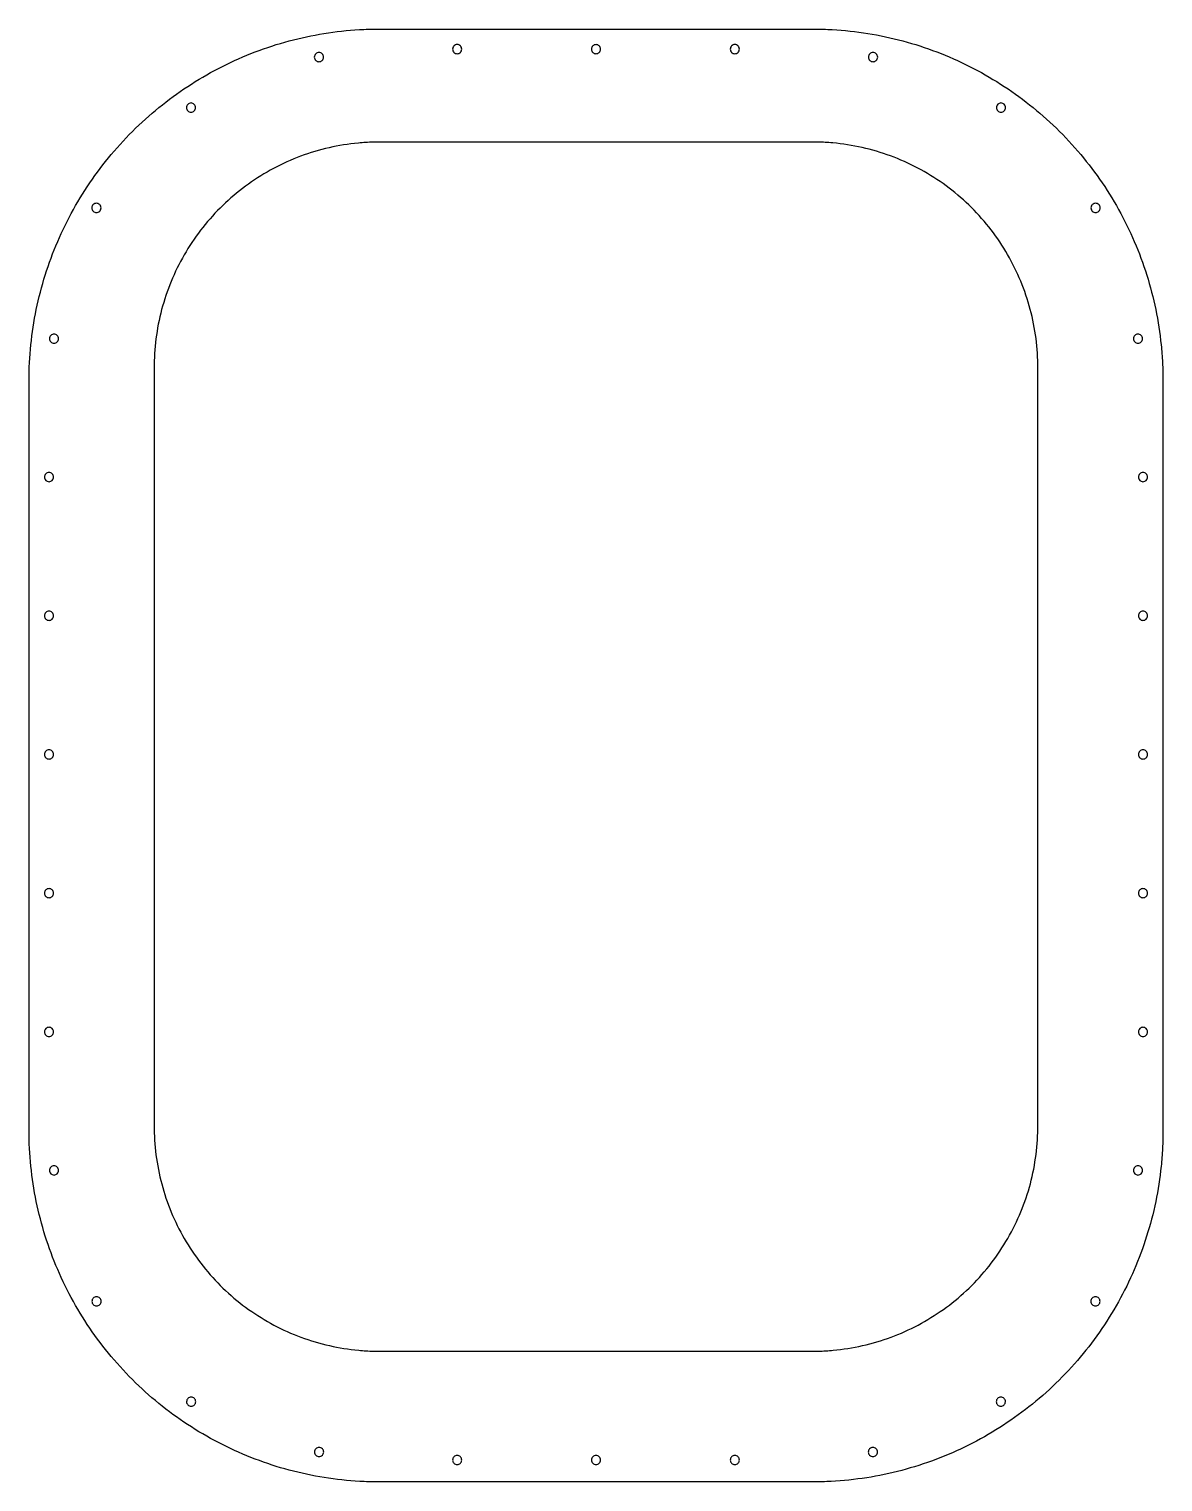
# Model space of a CAD drawing. Header units: millimetres. Extents: x 7 to 687, y 9 to 880.
import ezdxf

# ---------------------------------------------------------------- set-up
doc = ezdxf.new("R2010")
doc.units = ezdxf.units.MM
doc.layers.add('Борт', color=7, linetype='Continuous', true_color=0x000000)

msp = doc.modelspace()

# ---------------------------------------------------------------- linework, layer by layer
at = {"layer": 'Борт'}
for points, knots in [([(6.8, 669.16), (6.8, 554.95), (6.8, 440.75), (6.8, 297.97), (6.8, 269.4), (6.8, 237.26), (6.8, 233.69), (6.8, 226.55), (6.8, 222.97), (6.8, 212.26), (7.16, 205.16), (9.34, 183.85), (12.23, 169.79), (20.81, 142.54), (26.47, 129.37), (36.89, 110.64), (40.65, 104.62), (48.82, 92.9), (53.18, 87.28), (67.15, 71.03), (77.52, 61.18), (100.14, 43.71), (112.32, 36.15), (138.04, 23.6), (151.54, 18.66), (172.37, 13.37), (179.36, 11.97), (193.54, 9.89), (200.63, 9.21), (209.58, 8.83), (211.42, 8.77), (214.89, 8.71), (215.9, 8.71), (220.63, 8.71), (224.59, 8.71), (235.33, 8.71), (242.5, 8.71), (263.99, 8.71), (278.31, 8.71), (349.94, 8.71), (407.25, 8.71), (468.14, 8.71), (471.74, 8.71), (477.08, 8.71), (478.21, 8.71), (481.44, 8.76), (483.37, 8.81), (492.31, 9.16), (499.42, 9.82), (513.59, 11.86), (520.59, 13.23), (534.49, 16.71), (541.31, 18.8), (561.51, 26.13), (574.44, 32.38), (598.83, 47.42), (610.22, 56.18), (631.05, 75.85), (640.44, 86.72), (656.87, 110.2), (663.88, 122.76), (675.22, 149.07), (679.55, 162.78), (683.89, 183.83), (684.98, 190.87), (686.07, 201.56), (686.34, 205.12), (686.62, 210.49), (686.69, 212.27), (686.78, 215.85), (686.8, 217.64), (686.8, 233.71), (686.8, 247.99), (686.8, 276.54), (686.8, 290.81), (686.8, 333.64), (686.8, 362.19), (686.8, 447.85), (686.8, 504.95), (686.8, 590.62), (686.8, 619.19), (686.8, 654.89), (686.8, 662.04), (686.8, 670.96), (686.78, 672.75), (686.69, 676.32), (686.62, 678.1), (686.34, 683.45), (686.07, 687.01), (684.26, 704.77), (681.36, 718.79), (672.79, 746.04), (667.13, 759.2), (653.24, 784.17), (645.05, 795.92), (626.42, 817.58), (616.05, 827.43), (593.44, 844.89), (581.27, 852.45), (555.56, 865), (542.07, 869.95), (514.31, 877), (500.09, 879.1), (483.99, 879.79), (482.15, 879.84), (478.69, 879.9), (477.63, 879.91), (472.8, 879.91), (468.9, 879.91), (458.16, 879.91), (451, 879.91), (429.52, 879.91), (415.2, 879.91), (343.6, 879.91), (286.32, 879.91), (225.47, 879.91), (221.9, 879.91), (217.43, 879.91), (216.54, 879.91), (214.75, 879.9), (213.86, 879.89), (211.18, 879.84), (209.4, 879.78), (200.47, 879.39), (193.36, 878.71), (172.16, 875.57), (158.29, 872.04), (131.46, 862.2), (118.6, 855.92), (94.32, 840.84), (82.97, 832.07), (62.24, 812.4), (52.92, 801.55), (36.58, 778.11), (29.62, 765.61), (18.33, 739.36), (14.03, 725.71), (8.26, 697.72), (6.8, 683.45), (6.8, 669.16)], [0, 0, 0, 0, 342.110544, 342.110544, 427.694748, 427.694748, 438.392773, 438.392773, 449.090799, 449.090799, 470.48685, 470.48685, 513.278952, 513.278952, 556.071054, 556.071054, 577.467105, 577.467105, 598.863156, 598.863156, 641.655258, 641.655258, 684.44736, 684.44736, 727.351485, 727.351485, 748.803548, 748.803548, 770.25561, 770.25561, 775.618626, 775.618626, 780.981642, 780.981642, 791.707673, 791.707673, 813.159736, 813.159736, 856.063861, 856.063861, 1027.680361, 1027.680361, 1038.408269, 1038.408269, 1043.772223, 1043.772223, 1049.136177, 1049.136177, 1070.591992, 1070.591992, 1092.047807, 1092.047807, 1113.503622, 1113.503622, 1156.415253, 1156.415253, 1199.326883, 1199.326883, 1242.238514, 1242.238514, 1285.150144, 1285.150144, 1328.061775, 1328.061775, 1349.51759, 1349.51759, 1360.245497, 1360.245497, 1365.609451, 1365.609451, 1370.973405, 1370.973405, 1413.740122, 1413.740122, 1456.506838, 1456.506838, 1542.040272, 1542.040272, 1713.107139, 1713.107139, 1798.686145, 1798.686145, 1820.080897, 1820.080897, 1825.429585, 1825.429585, 1830.778273, 1830.778273, 1841.475649, 1841.475649, 1884.265152, 1884.265152, 1927.054655, 1927.054655, 1969.844159, 1969.844159, 2012.633662, 2012.633662, 2055.423165, 2055.423165, 2098.311408, 2098.311408, 2141.19965, 2141.19965, 2146.56068, 2146.56068, 2151.92171, 2151.92171, 2162.643771, 2162.643771, 2184.087892, 2184.087892, 2226.976134, 2226.976134, 2398.529103, 2398.529103, 2409.229434, 2409.229434, 2411.904516, 2411.904516, 2414.579599, 2414.579599, 2419.929764, 2419.929764, 2441.330424, 2441.330424, 2484.131745, 2484.131745, 2526.933066, 2526.933066, 2569.734386, 2569.734386, 2612.535707, 2612.535707, 2655.337028, 2655.337028, 2698.138349, 2698.138349, 2740.939669, 2740.939669, 2740.939669, 2740.939669]), ([(180.63, 865.82), (180.99, 865.82), (181.35, 865.75), (182.01, 865.47), (182.32, 865.27), (183.09, 864.51), (183.38, 863.79), (183.38, 862.35), (183.09, 861.64), (182.32, 860.88), (182.02, 860.67), (181.36, 860.4), (180.99, 860.32), (179.91, 860.32), (179.2, 860.62), (178.18, 861.64), (177.88, 862.35), (177.88, 863.79), (178.18, 864.51), (178.94, 865.27), (179.24, 865.47), (179.92, 865.75), (180.26, 865.82), (180.63, 865.82)], [-17.265859, -17.265859, -17.265859, -17.265859, -16.18123, -16.18123, -15.107711, -15.107711, -12.942775, -12.942775, -10.786622, -10.786622, -9.718808, -9.718808, -8.652907, -8.652907, -6.502807, -6.502807, -4.341051, -4.341051, -2.191212, -2.191212, -1.116837, -1.116837, 0, 0, 0, 0]), ([(263.54, 870.61), (263.91, 870.6), (264.25, 870.54), (264.94, 870.25), (265.22, 870.06), (266, 869.29), (266.29, 868.58), (266.29, 867.14), (265.99, 866.42), (264.98, 865.41), (264.26, 865.11), (262.82, 865.11), (262.11, 865.4), (261.33, 866.18), (261.14, 866.46), (260.86, 867.15), (260.79, 867.49), (260.79, 868.58), (261.09, 869.29), (261.86, 870.06), (262.17, 870.26), (262.85, 870.54), (263.18, 870.6), (263.54, 870.61)], [-17.26582, -17.26582, -17.26582, -17.26582, -16.159648, -16.159648, -15.073432, -15.073432, -12.936863, -12.936863, -10.801787, -10.801787, -8.669528, -8.669528, -6.527716, -6.527716, -5.424883, -5.424883, -4.317514, -4.317514, -2.1792, -2.1792, -1.081624, -1.081624, 0, 0, 0, 0]), ([(346.79, 865.1), (346.43, 865.11), (346.07, 865.18), (345.41, 865.46), (345.1, 865.66), (344.59, 866.18), (344.4, 866.47), (344.12, 867.14), (344.05, 867.5), (344.06, 868.59), (344.35, 869.29), (345.38, 870.31), (346.09, 870.6), (347.53, 870.6), (348.25, 870.3), (349.26, 869.28), (349.55, 868.56), (349.55, 867.13), (349.25, 866.4), (348.22, 865.39), (347.52, 865.1), (346.79, 865.1)], [-17.26582, -17.26582, -17.26582, -17.26582, -16.176818, -16.176818, -15.083294, -15.083294, -13.973746, -13.973746, -12.885723, -12.885723, -10.72689, -10.72689, -8.578876, -8.578876, -6.431908, -6.431908, -4.29221, -4.29221, -2.16845, -2.16845, 0, 0, 0, 0]), ([(430.06, 865.11), (429.69, 865.11), (429.36, 865.18), (428.68, 865.45), (428.37, 865.66), (427.6, 866.42), (427.31, 867.14), (427.31, 868.58), (427.6, 869.29), (428.62, 870.31), (429.34, 870.61), (430.78, 870.61), (431.5, 870.31), (432.52, 869.29), (432.81, 868.58), (432.81, 867.14), (432.51, 866.42), (431.49, 865.4), (430.79, 865.11), (430.06, 865.11)], [-17.265821, -17.265821, -17.265821, -17.265821, -16.167502, -16.167502, -15.084346, -15.084346, -12.931086, -12.931086, -10.779533, -10.779533, -8.634779, -8.634779, -6.489992, -6.489992, -4.321534, -4.321534, -2.176713, -2.176713, 0, 0, 0, 0]), ([(512.97, 860.32), (512.6, 860.33), (512.26, 860.39), (511.58, 860.67), (511.28, 860.87), (510.51, 861.64), (510.22, 862.35), (510.22, 863.79), (510.51, 864.51), (511.53, 865.52), (512.25, 865.82), (513.69, 865.82), (514.4, 865.53), (515.42, 864.5), (515.72, 863.79), (515.72, 862.36), (515.42, 861.64), (514.4, 860.61), (513.69, 860.33), (512.97, 860.32)], [-17.26586, -17.26586, -17.26586, -17.26586, -16.155554, -16.155554, -15.063784, -15.063784, -12.900652, -12.900652, -10.756985, -10.756985, -8.620815, -8.620815, -6.456517, -6.456517, -4.303944, -4.303944, -2.170065, -2.170065, 0, 0, 0, 0]), ([(103.92, 835.58), (104.28, 835.57), (104.64, 835.5), (105.3, 835.23), (105.61, 835.02), (106.38, 834.26), (106.67, 833.55), (106.67, 832.11), (106.38, 831.39), (105.35, 830.37), (104.64, 830.08), (103.2, 830.08), (102.48, 830.38), (101.47, 831.4), (101.17, 832.1), (101.17, 833.54), (101.47, 834.26), (102.49, 835.29), (103.19, 835.57), (103.92, 835.58)], [-17.26611, -17.26611, -17.26611, -17.26611, -16.186211, -16.186211, -15.120123, -15.120123, -12.964169, -12.964169, -10.812053, -10.812053, -8.656254, -8.656254, -6.507829, -6.507829, -4.341708, -4.341708, -2.190884, -2.190884, 0, 0, 0, 0]), ([(589.68, 830.08), (588.95, 830.08), (588.26, 830.37), (587.23, 831.38), (586.92, 832.12), (586.93, 833.19), (587, 833.54), (587.28, 834.21), (587.48, 834.52), (587.99, 835.02), (588.29, 835.23), (588.96, 835.5), (589.32, 835.58), (590.41, 835.57), (591.1, 835.29), (592.13, 834.27), (592.43, 833.54), (592.43, 832.47), (592.36, 832.11), (592.08, 831.45), (591.88, 831.14), (591.1, 830.37), (590.41, 830.08), (589.68, 830.08)], [-17.26611, -17.26611, -17.26611, -17.26611, -15.048705, -15.048705, -12.898259, -12.898259, -11.812761, -11.812761, -10.727262, -10.727262, -9.652652, -9.652652, -8.578041, -8.578041, -6.4004, -6.4004, -4.288731, -4.288731, -3.223581, -3.223581, -2.158432, -2.158432, 0, 0, 0, 0]), ([(81.8, 449.54), (81.8, 497), (81.8, 544.47), (81.8, 615.67), (81.8, 639.4), (81.8, 666.1), (81.8, 669.06), (81.8, 673.51), (81.8, 675), (81.8, 677.22), (81.8, 677.96), (81.82, 679.45), (81.84, 680.19), (82.03, 686.86), (82.59, 692.76), (84.49, 704.48), (85.82, 710.27), (89.24, 721.64), (91.32, 727.21), (96.2, 738.03), (98.96, 743.22), (105.22, 753.31), (108.68, 758.15), (116.21, 767.33), (120.23, 771.63), (128.89, 779.74), (133.48, 783.5), (143.14, 790.41), (148.21, 793.56), (158.69, 799.13), (164.12, 801.57), (180.81, 807.79), (192.45, 810.46), (207.23, 811.83), (210.18, 812.01), (213.89, 812.11), (214.63, 812.13), (216.12, 812.14), (216.86, 812.14), (219.09, 812.14), (220.57, 812.14), (227.99, 812.14), (233.93, 812.14), (251.74, 812.14), (263.61, 812.14), (299.23, 812.14), (322.97, 812.14), (370.52, 812.14), (394.32, 812.14), (430.03, 812.14), (441.93, 812.14), (459.78, 812.14), (465.73, 812.14), (473.17, 812.14), (474.73, 812.14), (477.53, 812.14), (478.46, 812.14), (481.26, 812.08), (482.82, 812.02), (485.79, 811.85), (487.27, 811.74), (500.61, 810.56), (512.3, 807.93), (534.63, 799.7), (545.23, 794.1), (559.78, 783.77), (564.4, 780), (573.11, 771.89), (577.19, 767.56), (588.53, 753.78), (594.87, 743.6), (604.67, 721.95), (608.12, 710.5), (610.99, 692.93), (611.56, 687.03), (611.76, 680.35), (611.78, 679.61), (611.8, 678.13), (611.8, 677.39), (611.8, 675.16), (611.8, 673.68), (611.8, 669.23), (611.8, 666.26), (611.8, 639.56), (611.8, 615.83), (611.8, 544.63), (611.8, 497.16), (611.8, 402.18), (611.8, 354.66), (611.8, 283.39), (611.8, 259.63), (611.8, 232.9), (611.8, 229.93), (611.8, 225.48), (611.8, 223.97), (611.8, 221.05), (611.79, 219.81), (611.57, 212.4), (611.02, 206.48), (608.17, 188.89), (604.73, 177.44), (594.96, 155.79), (588.63, 145.6), (577.33, 131.83), (573.27, 127.5), (564.58, 119.38), (559.96, 115.61), (550.28, 108.71), (545.22, 105.58), (534.72, 100.02), (529.3, 97.59), (512.58, 91.39), (500.92, 88.74), (486.13, 87.39), (483.12, 87.22), (478.74, 87.11), (477.57, 87.1), (474.65, 87.1), (473.14, 87.1), (465.71, 87.1), (459.77, 87.1), (441.94, 87.1), (430.06, 87.1), (394.41, 87.1), (370.64, 87.1), (323.14, 87.1), (299.4, 87.1), (263.8, 87.1), (251.93, 87.1), (234.13, 87.1), (228.19, 87.1), (220.77, 87.1), (219.29, 87.1), (217.06, 87.1), (216.32, 87.1), (214.84, 87.11), (214.1, 87.13), (210.39, 87.22), (207.43, 87.39), (192.66, 88.75), (181.01, 91.39), (164.32, 97.58), (158.88, 100.02), (148.39, 105.58), (143.31, 108.71), (133.65, 115.6), (129.04, 119.37), (120.36, 127.47), (116.33, 131.76), (108.79, 140.92), (105.32, 145.76), (99.06, 155.83), (96.26, 161.07), (91.37, 171.88), (89.28, 177.45), (85.85, 188.81), (84.51, 194.59), (82.6, 206.3), (82.04, 212.21), (81.84, 218.88), (81.82, 219.62), (81.8, 221.1), (81.8, 221.85), (81.8, 224.07), (81.8, 225.55), (81.8, 230), (81.8, 232.97), (81.8, 259.67), (81.8, 283.4), (81.8, 354.6), (81.8, 402.07), (81.8, 449.54)], [0, 0, 0, 0, 142.305934, 142.305934, 213.458901, 213.458901, 222.353021, 222.353021, 226.800082, 226.800082, 229.023612, 229.023612, 231.247142, 231.247142, 249.035384, 249.035384, 266.823626, 266.823626, 284.611867, 284.611867, 302.403875, 302.403875, 320.195883, 320.195883, 337.98789, 337.98789, 355.779898, 355.779898, 373.571905, 373.571905, 391.363913, 391.363913, 426.947928, 426.947928, 435.843932, 435.843932, 438.067933, 438.067933, 440.291934, 440.291934, 444.739935, 444.739935, 462.531943, 462.531943, 498.115958, 498.115958, 569.283988, 569.283988, 640.621573, 640.621573, 676.290365, 676.290365, 694.124761, 694.124761, 698.58336, 698.58336, 703.041959, 703.041959, 707.500558, 707.500558, 711.959157, 711.959157, 747.627949, 747.627949, 783.296741, 783.296741, 801.131137, 801.131137, 818.965533, 818.965533, 854.634325, 854.634325, 890.210085, 890.210085, 907.997965, 907.997965, 910.22145, 910.22145, 912.444935, 912.444935, 916.891905, 916.891905, 925.785846, 925.785846, 996.937366, 996.937366, 1139.240407, 1139.240407, 1281.689862, 1281.689862, 1352.91459, 1352.91459, 1361.817681, 1361.817681, 1366.269227, 1366.269227, 1370.720772, 1370.720772, 1388.526954, 1388.526954, 1424.139318, 1424.139318, 1459.754337, 1459.754337, 1477.561846, 1477.561846, 1495.369355, 1495.369355, 1513.176865, 1513.176865, 1530.984374, 1530.984374, 1566.599393, 1566.599393, 1575.503147, 1575.503147, 1579.955025, 1579.955025, 1584.406902, 1584.406902, 1602.214411, 1602.214411, 1637.82943, 1637.82943, 1709.059467, 1709.059467, 1780.202437, 1780.202437, 1815.773922, 1815.773922, 1833.559664, 1833.559664, 1838.0061, 1838.0061, 1840.229318, 1840.229318, 1842.452536, 1842.452536, 1851.345407, 1851.345407, 1886.916892, 1886.916892, 1904.702634, 1904.702634, 1922.488376, 1922.488376, 1940.274119, 1940.274119, 1958.059861, 1958.059861, 1975.845604, 1975.845604, 1993.631346, 1993.631346, 2011.418035, 2011.418035, 2029.204723, 2029.204723, 2046.991411, 2046.991411, 2049.214747, 2049.214747, 2051.438083, 2051.438083, 2055.884756, 2055.884756, 2064.7781, 2064.7781, 2135.924853, 2135.924853, 2278.218361, 2278.218361, 2278.218361, 2278.218361]), ([(47.21, 775.43), (47.94, 775.43), (48.63, 775.14), (49.66, 774.13), (49.96, 773.4), (49.95, 772.33), (49.89, 771.97), (49.61, 771.31), (49.41, 771), (48.9, 770.49), (48.59, 770.29), (47.93, 770.01), (47.57, 769.93), (46.47, 769.94), (45.78, 770.23), (44.76, 771.24), (44.45, 771.97), (44.46, 773.04), (44.53, 773.4), (44.81, 774.06), (45, 774.38), (45.78, 775.14), (46.47, 775.43), (47.21, 775.43)], [-17.26661, -17.26661, -17.26661, -17.26661, -15.049124, -15.049124, -12.898678, -12.898678, -11.813165, -11.813165, -10.727653, -10.727653, -9.653002, -9.653002, -8.578351, -8.578351, -6.400695, -6.400695, -4.288948, -4.288948, -3.223763, -3.223763, -2.158577, -2.158577, 0, 0, 0, 0]), ([(646.39, 769.94), (646.03, 769.94), (645.68, 770.01), (645.01, 770.28), (644.7, 770.49), (643.94, 771.25), (643.64, 771.96), (643.64, 773.41), (643.94, 774.12), (644.96, 775.14), (645.67, 775.43), (647.11, 775.44), (647.83, 775.14), (648.85, 774.12), (649.14, 773.41), (649.14, 771.97), (648.85, 771.25), (647.82, 770.23), (647.12, 769.94), (646.39, 769.94)], [-17.266611, -17.266611, -17.266611, -17.266611, -16.18643, -16.18643, -15.120072, -15.120072, -12.963552, -12.963552, -10.810885, -10.810885, -8.654512, -8.654512, -6.505321, -6.505321, -4.33764, -4.33764, -2.181263, -2.181263, 0, 0, 0, 0]), ([(21.82, 697.01), (22.55, 696.99), (23.24, 696.7), (24.25, 695.67), (24.55, 694.93), (24.53, 693.86), (24.45, 693.51), (24.17, 692.85), (23.96, 692.54), (23.18, 691.78), (22.48, 691.5), (21.38, 691.51), (21.03, 691.59), (20.36, 691.88), (20.07, 692.08), (19.31, 692.85), (19.02, 693.58), (19.04, 694.65), (19.12, 695.01), (19.4, 695.67), (19.61, 695.98), (20.39, 696.74), (21.09, 697.01), (21.82, 697.01)], [-17.267222, -17.267222, -17.267222, -17.267222, -15.069294, -15.069294, -12.937813, -12.937813, -11.861075, -11.861075, -10.784337, -10.784337, -8.6173, -8.6173, -7.540795, -7.540795, -6.464289, -6.464289, -4.331359, -4.331359, -3.255758, -3.255758, -2.180156, -2.180156, 0, 0, 0, 0]), ([(671.85, 691.51), (671.12, 691.5), (670.43, 691.78), (669.39, 692.78), (669.07, 693.51), (669.06, 694.58), (669.13, 694.94), (669.4, 695.6), (669.59, 695.92), (670.36, 696.69), (671.05, 696.99), (672.14, 697.01), (672.5, 696.94), (673.17, 696.68), (673.48, 696.48), (673.99, 695.98), (674.2, 695.67), (674.49, 695.01), (674.56, 694.65), (674.58, 693.59), (674.28, 692.84), (673.27, 691.82), (672.59, 691.52), (671.85, 691.51)], [-17.267223, -17.267223, -17.267223, -17.267223, -15.078909, -15.078909, -12.955429, -12.955429, -11.883421, -11.883421, -10.811413, -10.811413, -8.6526, -8.6526, -7.580202, -7.580202, -6.507805, -6.507805, -5.426131, -5.426131, -4.344457, -4.344457, -2.210458, -2.210458, 0, 0, 0, 0]), ([(18.8, 614), (19.53, 613.99), (20.22, 613.71), (21.25, 612.69), (21.56, 611.96), (21.55, 610.89), (21.48, 610.53), (21.2, 609.87), (21, 609.56), (20.49, 609.05), (20.19, 608.85), (19.52, 608.58), (19.16, 608.5), (18.07, 608.51), (17.38, 608.79), (16.35, 609.8), (16.05, 610.54), (16.05, 611.61), (16.12, 611.97), (16.4, 612.63), (16.6, 612.94), (17.38, 613.71), (18.07, 613.99), (18.8, 614)], [-17.267899, -17.267899, -17.267899, -17.267899, -15.050311, -15.050311, -12.89974, -12.89974, -11.814148, -11.814148, -10.728555, -10.728555, -9.653837, -9.653837, -8.579119, -8.579119, -6.401297, -6.401297, -4.28937, -4.28937, -3.224073, -3.224073, -2.158776, -2.158776, 0, 0, 0, 0]), ([(674.8, 608.5), (674.07, 608.51), (673.38, 608.79), (672.35, 609.8), (672.04, 610.54), (672.05, 611.61), (672.12, 611.97), (672.4, 612.63), (672.6, 612.94), (673.11, 613.45), (673.41, 613.65), (674.08, 613.92), (674.44, 614), (675.53, 613.99), (676.22, 613.71), (677.25, 612.69), (677.55, 611.96), (677.55, 610.89), (677.48, 610.53), (677.2, 609.87), (677, 609.56), (676.22, 608.79), (675.53, 608.51), (674.8, 608.5)], [-17.267899, -17.267899, -17.267899, -17.267899, -15.05033, -15.05033, -12.899729, -12.899729, -11.814125, -11.814125, -10.728521, -10.728521, -9.653811, -9.653811, -8.5791, -8.5791, -6.401218, -6.401218, -4.289311, -4.289311, -3.224018, -3.224018, -2.158725, -2.158725, 0, 0, 0, 0]), ([(18.8, 530.84), (19.53, 530.83), (20.22, 530.55), (21.25, 529.53), (21.56, 528.8), (21.55, 527.73), (21.48, 527.37), (21.2, 526.71), (21, 526.4), (20.23, 525.63), (19.53, 525.34), (18.44, 525.34), (18.08, 525.42), (17.41, 525.69), (17.11, 525.89), (16.35, 526.64), (16.05, 527.38), (16.05, 528.45), (16.12, 528.8), (16.4, 529.47), (16.6, 529.78), (17.38, 530.55), (18.07, 530.83), (18.8, 530.84)], [-17.265728, -17.265728, -17.265728, -17.265728, -15.067308, -15.067308, -12.935376, -12.935376, -11.859227, -11.859227, -10.783078, -10.783078, -8.614653, -8.614653, -7.538656, -7.538656, -6.46266, -6.46266, -4.330465, -4.330465, -3.254973, -3.254973, -2.179481, -2.179481, 0, 0, 0, 0]), ([(674.8, 525.34), (674.07, 525.34), (673.37, 525.63), (672.34, 526.66), (672.05, 527.36), (672.05, 528.81), (672.34, 529.52), (673.36, 530.54), (674.08, 530.84), (675.52, 530.84), (676.23, 530.54), (677.25, 529.53), (677.55, 528.81), (677.55, 527.36), (677.25, 526.66), (676.23, 525.63), (675.52, 525.34), (674.8, 525.34)], [-17.265729, -17.265729, -17.265729, -17.265729, -15.089357, -15.089357, -12.929232, -12.929232, -10.776256, -10.776256, -8.633629, -8.633629, -6.477943, -6.477943, -4.33302, -4.33302, -2.17353, -2.17353, 0, 0, 0, 0]), ([(18.8, 447.68), (19.53, 447.68), (20.22, 447.39), (21.25, 446.38), (21.56, 445.64), (21.55, 444.57), (21.48, 444.22), (21.2, 443.55), (21, 443.24), (20.49, 442.74), (20.19, 442.53), (19.52, 442.26), (19.16, 442.18), (18.07, 442.19), (17.38, 442.47), (16.35, 443.49), (16.05, 444.22), (16.05, 445.29), (16.12, 445.65), (16.4, 446.31), (16.6, 446.62), (17.38, 447.39), (18.07, 447.68), (18.8, 447.68)], [-17.266593, -17.266593, -17.266593, -17.266593, -15.049111, -15.049111, -12.898663, -12.898663, -11.813153, -11.813153, -10.727642, -10.727642, -9.652991, -9.652991, -8.57834, -8.57834, -6.40068, -6.40068, -4.288939, -4.288939, -3.223755, -3.223755, -2.15857, -2.15857, 0, 0, 0, 0]), ([(674.8, 442.18), (674.07, 442.19), (673.38, 442.47), (672.35, 443.49), (672.04, 444.22), (672.05, 445.29), (672.12, 445.65), (672.4, 446.31), (672.6, 446.62), (673.11, 447.13), (673.41, 447.33), (674.08, 447.6), (674.44, 447.68), (675.53, 447.68), (676.22, 447.39), (677.25, 446.38), (677.55, 445.64), (677.55, 444.57), (677.48, 444.22), (677.2, 443.55), (677, 443.24), (676.22, 442.47), (675.53, 442.19), (674.8, 442.18)], [-17.266593, -17.266593, -17.266593, -17.266593, -15.049124, -15.049124, -12.898649, -12.898649, -11.813127, -11.813127, -10.727606, -10.727606, -9.652964, -9.652964, -8.578322, -8.578322, -6.400609, -6.400609, -4.288885, -4.288885, -3.223705, -3.223705, -2.158525, -2.158525, 0, 0, 0, 0]), ([(18.8, 364.51), (19.53, 364.51), (20.22, 364.22), (21.25, 363.21), (21.56, 362.47), (21.55, 361.4), (21.48, 361.05), (21.2, 360.38), (21, 360.07), (20.23, 359.31), (19.53, 359.02), (18.44, 359.01), (18.08, 359.09), (17.41, 359.36), (17.11, 359.57), (16.35, 360.32), (16.05, 361.05), (16.05, 362.12), (16.12, 362.48), (16.4, 363.14), (16.6, 363.45), (17.38, 364.22), (18.07, 364.51), (18.8, 364.51)], [-17.267373, -17.267373, -17.267373, -17.267373, -15.068966, -15.068966, -12.936767, -12.936767, -11.860422, -11.860422, -10.784077, -10.784077, -8.61561, -8.61561, -7.539572, -7.539572, -6.463533, -6.463533, -4.330995, -4.330995, -3.255301, -3.255301, -2.179607, -2.179607, 0, 0, 0, 0]), ([(674.8, 359.01), (674.07, 359.02), (673.38, 359.3), (672.35, 360.32), (672.04, 361.05), (672.05, 362.12), (672.12, 362.48), (672.4, 363.14), (672.6, 363.45), (673.37, 364.22), (674.07, 364.51), (675.16, 364.51), (675.52, 364.43), (676.19, 364.16), (676.49, 363.96), (677.25, 363.21), (677.55, 362.47), (677.55, 361.4), (677.48, 361.05), (677.2, 360.38), (677, 360.07), (676.22, 359.3), (675.53, 359.02), (674.8, 359.01)], [-17.267374, -17.267374, -17.267374, -17.267374, -15.068998, -15.068998, -12.936794, -12.936794, -11.860449, -11.860449, -10.784104, -10.784104, -8.615613, -8.615613, -7.539574, -7.539574, -6.463535, -6.463535, -4.330989, -4.330989, -3.255288, -3.255288, -2.179587, -2.179587, 0, 0, 0, 0]), ([(18.8, 281.33), (19.53, 281.32), (20.22, 281.04), (21.25, 280.02), (21.56, 279.29), (21.55, 278.22), (21.48, 277.86), (21.2, 277.2), (21, 276.89), (20.23, 276.12), (19.53, 275.83), (18.44, 275.83), (18.08, 275.9), (17.41, 276.18), (17.11, 276.38), (16.35, 277.13), (16.05, 277.87), (16.05, 278.94), (16.12, 279.29), (16.4, 279.96), (16.6, 280.27), (17.38, 281.04), (18.07, 281.32), (18.8, 281.33)], [-17.268228, -17.268228, -17.268228, -17.268228, -15.069566, -15.069566, -12.937355, -12.937355, -11.861029, -11.861029, -10.784704, -10.784704, -8.615956, -8.615956, -7.539826, -7.539826, -6.463697, -6.463697, -4.331196, -4.331196, -3.255511, -3.255511, -2.179826, -2.179826, 0, 0, 0, 0]), ([(674.8, 275.83), (674.07, 275.83), (673.38, 276.12), (672.35, 277.13), (672.04, 277.87), (672.05, 278.94), (672.12, 279.29), (672.4, 279.96), (672.6, 280.27), (673.37, 281.03), (674.07, 281.32), (675.16, 281.33), (675.52, 281.25), (676.19, 280.98), (676.49, 280.77), (677.25, 280.02), (677.55, 279.29), (677.55, 278.22), (677.48, 277.86), (677.2, 277.2), (677, 276.89), (676.22, 276.12), (675.53, 275.83), (674.8, 275.83)], [-17.268228, -17.268228, -17.268228, -17.268228, -15.069603, -15.069603, -12.937396, -12.937396, -11.861073, -11.861073, -10.78475, -10.78475, -8.615963, -8.615963, -7.53984, -7.53984, -6.463717, -6.463717, -4.331201, -4.331201, -3.255508, -3.255508, -2.179814, -2.179814, 0, 0, 0, 0]), ([(21.77, 198.25), (22.13, 198.25), (22.49, 198.18), (23.15, 197.9), (23.46, 197.7), (23.97, 197.19), (24.17, 196.89), (24.45, 196.22), (24.53, 195.86), (24.52, 195.14), (24.45, 194.79), (24.17, 194.12), (23.97, 193.81), (23.2, 193.05), (22.5, 192.76), (21.41, 192.75), (21.05, 192.83), (20.39, 193.1), (20.08, 193.31), (19.57, 193.81), (19.37, 194.12), (19.09, 194.79), (19.03, 195.14), (19.02, 195.86), (19.1, 196.22), (19.37, 196.89), (19.58, 197.19), (20.08, 197.7), (20.39, 197.9), (21.06, 198.18), (21.41, 198.25), (21.77, 198.25)], [-17.268882, -17.268882, -17.268882, -17.268882, -16.182392, -16.182392, -15.095902, -15.095902, -14.018376, -14.018376, -12.94085, -12.94085, -11.873927, -11.873927, -10.807005, -10.807005, -8.655349, -8.655349, -7.58771, -7.58771, -6.520071, -6.520071, -5.443135, -5.443135, -4.3662, -4.3662, -3.279574, -3.279574, -2.192949, -2.192949, -1.096474, -1.096474, 0, 0, 0, 0]), ([(671.83, 192.75), (671.09, 192.76), (670.4, 193.04), (669.63, 193.81), (669.43, 194.12), (669.15, 194.79), (669.08, 195.14), (669.07, 195.86), (669.15, 196.22), (669.43, 196.89), (669.63, 197.19), (670.14, 197.7), (670.45, 197.9), (671.11, 198.18), (671.47, 198.25), (672.54, 198.26), (673.27, 197.95), (674.02, 197.19), (674.23, 196.89), (674.5, 196.22), (674.58, 195.86), (674.57, 195.14), (674.5, 194.79), (674.23, 194.12), (674.03, 193.81), (673.25, 193.04), (672.56, 192.76), (671.83, 192.75)], [-17.268882, -17.268882, -17.268882, -17.268882, -15.1093, -15.1093, -14.043164, -14.043164, -12.977029, -12.977029, -11.900508, -11.900508, -10.823988, -10.823988, -9.739301, -9.739301, -8.654614, -8.654614, -6.503877, -6.503877, -5.417434, -5.417434, -4.330991, -4.330991, -3.255811, -3.255811, -2.180631, -2.180631, 0, 0, 0, 0]), ([(47.27, 119.74), (48, 119.74), (48.69, 119.45), (49.72, 118.43), (50.02, 117.7), (50.01, 116.63), (49.95, 116.27), (49.67, 115.61), (49.47, 115.3), (48.96, 114.79), (48.65, 114.59), (47.99, 114.32), (47.63, 114.24), (46.53, 114.24), (45.84, 114.53), (44.82, 115.54), (44.51, 116.28), (44.52, 117.35), (44.59, 117.71), (44.87, 118.37), (45.06, 118.68), (45.84, 119.45), (46.53, 119.74), (47.27, 119.74)], [-17.27094, -17.27094, -17.27094, -17.27094, -15.053056, -15.053056, -12.90223, -12.90223, -11.816468, -11.816468, -10.730707, -10.730707, -9.655808, -9.655808, -8.580909, -8.580909, -6.402644, -6.402644, -4.290338, -4.290338, -3.224811, -3.224811, -2.159284, -2.159284, 0, 0, 0, 0]), ([(646.33, 114.24), (645.6, 114.24), (644.91, 114.53), (643.88, 115.54), (643.58, 116.28), (643.59, 117.35), (643.65, 117.71), (643.93, 118.37), (644.13, 118.68), (644.64, 119.19), (644.95, 119.39), (645.61, 119.66), (645.97, 119.74), (647.07, 119.74), (647.76, 119.45), (648.78, 118.43), (649.09, 117.7), (649.08, 116.63), (649.01, 116.27), (648.73, 115.61), (648.54, 115.3), (647.76, 114.53), (647.07, 114.24), (646.33, 114.24)], [-17.27094, -17.27094, -17.27094, -17.27094, -15.053064, -15.053064, -12.902213, -12.902213, -11.816441, -11.816441, -10.73067, -10.73067, -9.655781, -9.655781, -8.580892, -8.580892, -6.402582, -6.402582, -4.290291, -4.290291, -3.224768, -3.224768, -2.159245, -2.159245, 0, 0, 0, 0]), ([(104.01, 59.59), (104.75, 59.59), (105.44, 59.3), (106.46, 58.29), (106.77, 57.55), (106.76, 56.48), (106.69, 56.13), (106.41, 55.46), (106.22, 55.15), (105.44, 54.38), (104.74, 54.1), (103.65, 54.09), (103.29, 54.17), (102.63, 54.44), (102.32, 54.64), (101.56, 55.4), (101.26, 56.13), (101.27, 57.2), (101.34, 57.56), (101.61, 58.22), (101.81, 58.53), (102.59, 59.3), (103.28, 59.59), (104.01, 59.59)], [-17.271087, -17.271087, -17.271087, -17.271087, -15.072095, -15.072095, -12.939602, -12.939602, -11.863096, -11.863096, -10.78659, -10.78659, -8.61743, -8.61743, -7.541133, -7.541133, -6.464837, -6.464837, -4.332022, -4.332022, -3.256144, -3.256144, -2.180265, -2.180265, 0, 0, 0, 0]), ([(589.59, 54.09), (588.85, 54.1), (588.16, 54.38), (587.14, 55.4), (586.83, 56.13), (586.84, 57.2), (586.91, 57.56), (587.19, 58.22), (587.38, 58.53), (588.16, 59.3), (588.86, 59.59), (589.95, 59.59), (590.31, 59.52), (590.97, 59.24), (591.28, 59.04), (592.04, 58.29), (592.34, 57.55), (592.33, 56.48), (592.26, 56.13), (591.99, 55.46), (591.79, 55.15), (591.01, 54.38), (590.32, 54.1), (589.59, 54.09)], [-17.271088, -17.271088, -17.271088, -17.271088, -15.07213, -15.07213, -12.939641, -12.939641, -11.863138, -11.863138, -10.786636, -10.786636, -8.617439, -8.617439, -7.54115, -7.54115, -6.46486, -6.46486, -4.332031, -4.332031, -3.256143, -3.256143, -2.180255, -2.180255, 0, 0, 0, 0]), ([(180.74, 29.4), (181.47, 29.39), (182.16, 29.11), (183.19, 28.09), (183.5, 27.36), (183.49, 26.29), (183.42, 25.93), (183.14, 25.27), (182.94, 24.96), (182.17, 24.19), (181.47, 23.9), (180.38, 23.89), (180.02, 23.97), (179.35, 24.25), (179.05, 24.45), (178.29, 25.2), (177.99, 25.94), (177.99, 27), (178.06, 27.36), (178.34, 28.03), (178.54, 28.34), (179.32, 29.11), (180.01, 29.39), (180.74, 29.4)], [-17.271261, -17.271261, -17.271261, -17.271261, -15.072273, -15.072273, -12.939742, -12.939742, -11.863217, -11.863217, -10.786691, -10.786691, -8.617526, -8.617526, -7.541227, -7.541227, -6.464928, -6.464928, -4.33208, -4.33208, -3.256175, -3.256175, -2.180271, -2.180271, 0, 0, 0, 0]), ([(512.86, 23.9), (512.13, 23.9), (511.44, 24.19), (510.41, 25.2), (510.1, 25.94), (510.11, 27), (510.18, 27.36), (510.46, 28.03), (510.66, 28.34), (511.43, 29.1), (512.13, 29.39), (513.22, 29.4), (513.58, 29.32), (514.25, 29.05), (514.55, 28.84), (515.31, 28.09), (515.61, 27.36), (515.61, 26.29), (515.54, 25.93), (515.26, 25.27), (515.06, 24.96), (514.28, 24.19), (513.59, 23.9), (512.86, 23.9)], [-17.271261, -17.271261, -17.271261, -17.271261, -15.072307, -15.072307, -12.939786, -12.939786, -11.863261, -11.863261, -10.786736, -10.786736, -8.617537, -8.617537, -7.541245, -7.541245, -6.464952, -6.464952, -4.332083, -4.332083, -3.256173, -3.256173, -2.180262, -2.180262, 0, 0, 0, 0]), ([(263.54, 24.61), (264.27, 24.61), (264.96, 24.32), (265.99, 23.31), (266.29, 22.57), (266.29, 21.5), (266.22, 21.14), (265.94, 20.48), (265.74, 20.17), (264.97, 19.4), (264.27, 19.12), (263.18, 19.11), (262.82, 19.19), (262.15, 19.46), (261.85, 19.66), (261.09, 20.42), (260.79, 21.15), (260.79, 22.22), (260.86, 22.58), (261.14, 23.24), (261.34, 23.55), (262.12, 24.32), (262.81, 24.61), (263.54, 24.61)], [-17.271291, -17.271291, -17.271291, -17.271291, -15.072308, -15.072308, -12.939769, -12.939769, -11.863238, -11.863238, -10.786707, -10.786707, -8.617545, -8.617545, -7.541246, -7.541246, -6.464948, -6.464948, -4.332091, -4.332091, -3.25618, -3.25618, -2.180269, -2.180269, 0, 0, 0, 0]), ([(346.8, 19.12), (346.07, 19.12), (345.38, 19.41), (344.35, 20.42), (344.05, 21.15), (344.05, 22.22), (344.12, 22.58), (344.4, 23.24), (344.6, 23.56), (345.37, 24.32), (346.07, 24.61), (347.16, 24.62), (347.52, 24.54), (348.19, 24.27), (348.49, 24.06), (349.25, 23.31), (349.55, 22.58), (349.55, 21.51), (349.48, 21.15), (349.2, 20.49), (349, 20.17), (348.22, 19.41), (347.53, 19.12), (346.8, 19.12)], [-17.271292, -17.271292, -17.271292, -17.271292, -15.072342, -15.072342, -12.939813, -12.939813, -11.863282, -11.863282, -10.786752, -10.786752, -8.617555, -8.617555, -7.541264, -7.541264, -6.464972, -6.464972, -4.332093, -4.332093, -3.256177, -3.256177, -2.180261, -2.180261, 0, 0, 0, 0]), ([(430.06, 19.11), (429.33, 19.12), (428.64, 19.4), (427.61, 20.42), (427.31, 21.15), (427.31, 22.22), (427.38, 22.58), (427.66, 23.24), (427.86, 23.55), (428.63, 24.32), (429.33, 24.61), (430.42, 24.61), (430.78, 24.53), (431.45, 24.26), (431.75, 24.06), (432.51, 23.31), (432.81, 22.57), (432.81, 21.5), (432.74, 21.14), (432.46, 20.48), (432.26, 20.17), (431.48, 19.4), (430.79, 19.12), (430.06, 19.11)], [-17.271292, -17.271292, -17.271292, -17.271292, -15.072342, -15.072342, -12.939813, -12.939813, -11.863283, -11.863283, -10.786752, -10.786752, -8.617555, -8.617555, -7.541264, -7.541264, -6.464972, -6.464972, -4.332093, -4.332093, -3.256177, -3.256177, -2.180261, -2.180261, 0, 0, 0, 0])]:
    msp.add_open_spline(points, degree=3, knots=knots, dxfattribs=at)

doc.saveas('drawing.dxf')
